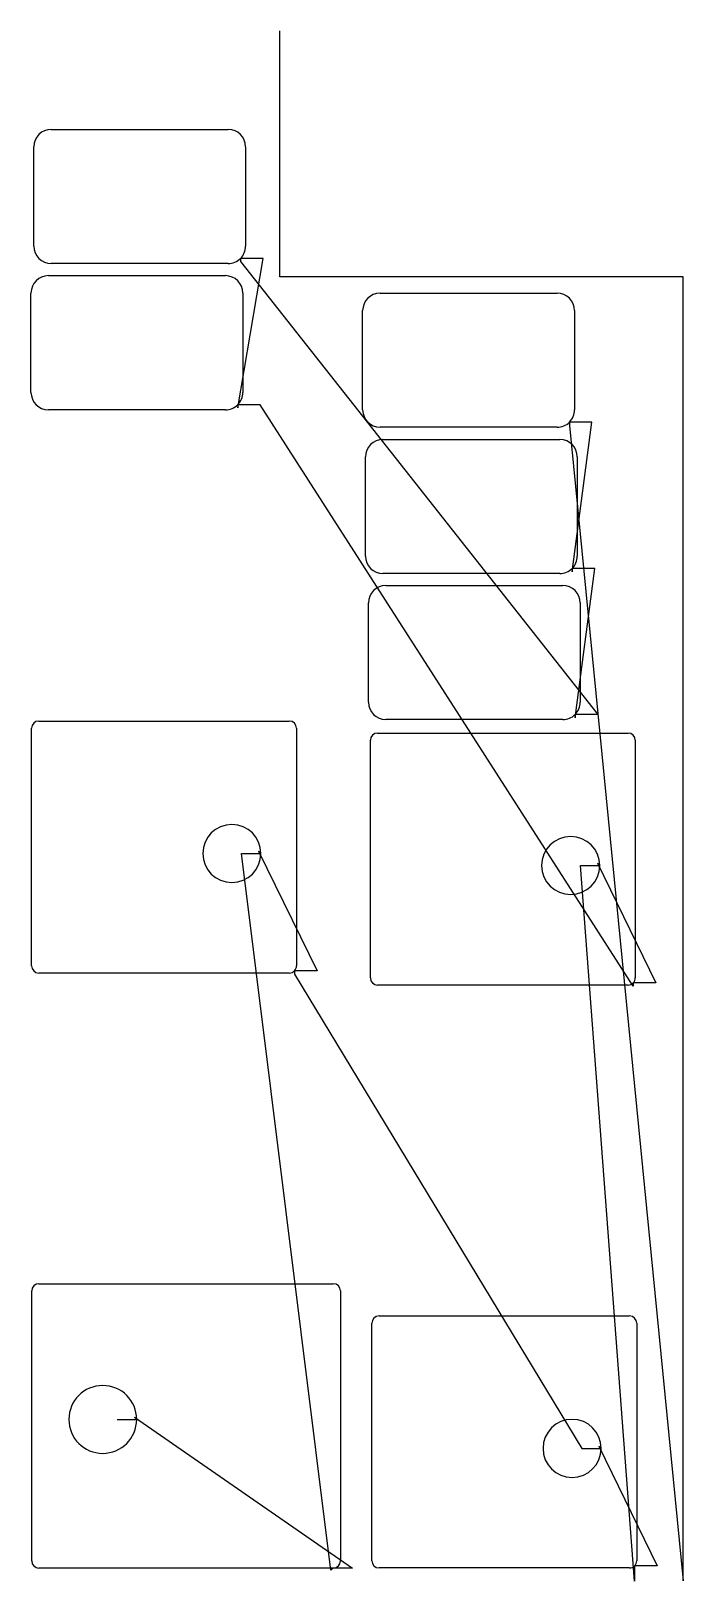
# Model space of a CAD drawing. Header units: metres. Extents: x 4161 to 5171, y 0 to 2400.
import ezdxf

# ---------------------------------------------------------------- set-up
doc = ezdxf.new("R2010")
doc.units = ezdxf.units.M

msp = doc.modelspace()

# ---------------------------------------------------------------- linework, layer by layer
at = {"layer": 'TOOL_0'}
for p, q in [((4546.595, 2399.003), (4546.595, 2400.003)), ((4546.595, 2019.157), (4546.595, 2399.003)), ((4192.633, 2247.711), (4466.633, 2247.711)), ((4165.633, 2067.011), (4165.633, 2220.711)), ((4493.633, 2220.711), (4493.633, 2067.011)), ((4466.633, 2040.011), (4192.633, 2040.011)), ((4481.296, 1816.393), (4520.725, 2047.919)), ((4520.725, 2047.919), (4485.725, 2047.919)), ((4485.725, 2047.919), (4485.725, 2042.919)), ((4485.725, 2042.919), (5038.777, 1341.691)), ((4188.204, 2021.185), (4462.204, 2021.185)), ((5170.914, 2019.157), (4546.595, 2019.157)), ((5170.914, 1.003), (5170.914, 2019.157)), ((4161.204, 1840.485), (4161.204, 1994.185)), ((4489.204, 1994.185), (4489.204, 1840.485)), ((4701.829, 1994.091), (4975.829, 1994.091)), ((4674.829, 1813.391), (4674.829, 1967.091)), ((5002.829, 1967.091), (5002.829, 1813.391)), ((4462.204, 1813.485), (4188.204, 1813.485)), ((4516.296, 1821.393), (4481.296, 1821.393)), ((4481.296, 1821.393), (4481.296, 1816.393)), ((5093.812, 920.983), (4516.296, 1821.393)), ((4975.829, 1786.391), (4701.829, 1786.391)), ((5029.921, 1794.299), (4994.921, 1794.299)), ((4994.921, 1794.299), (4994.921, 1789.299)), ((4994.921, 1789.299), (5170.914, 0.003)), ((4999.349, 1562.773), (5029.921, 1794.299)), ((4706.257, 1767.565), (4980.257, 1767.565)), ((4679.257, 1586.865), (4679.257, 1740.565)), ((5007.257, 1740.565), (5007.257, 1586.865)), ((5034.349, 1567.773), (4999.349, 1567.773)), ((4999.349, 1567.773), (4999.349, 1562.773)), ((5003.777, 1336.691), (5034.349, 1567.773)), ((4980.257, 1559.865), (4706.257, 1559.865)), ((4710.685, 1541.483), (4984.685, 1541.483)), ((4683.685, 1360.783), (4683.685, 1514.483)), ((5011.685, 1514.483), (5011.685, 1360.783)), ((4162.169, 952.485), (4162.169, 1320.485)), ((4173.269, 1331.585), (4561.269, 1331.585)), ((4572.369, 1320.485), (4572.369, 952.485)), ((4984.685, 1333.783), (4710.685, 1333.783)), ((5038.777, 1341.691), (5003.777, 1341.691)), ((5003.777, 1341.691), (5003.777, 1336.691)), ((4686.863, 933.832), (4686.863, 1301.832)), ((4697.963, 1312.932), (5085.963, 1312.932)), ((5097.063, 1301.832), (5097.063, 933.832)), ((4517.269, 1126.484), (4513.733, 1130.02)), ((4513.733, 1130.02), (4604.118, 944.636)), ((4625.506, 16.745), (4487.269, 1126.484)), ((4487.269, 1126.484), (4517.269, 1126.484)), ((5096.025, 0.002), (5011.963, 1107.831)), ((5011.963, 1107.831), (5041.963, 1107.831)), ((5041.963, 1107.831), (5038.427, 1111.367)), ((5038.427, 1111.367), (5128.812, 925.983)), ((4561.269, 941.385), (4173.269, 941.385)), ((4604.118, 944.636), (4569.118, 944.636)), ((4569.118, 944.636), (4569.118, 939.636)), ((4569.118, 939.636), (5014.176, 205.28)), ((5085.963, 922.732), (4697.963, 922.732)), ((5128.812, 925.983), (5093.812, 925.983)), ((5093.812, 925.983), (5093.812, 920.983)), ((4173.363, 460.252), (4629.363, 460.252)), ((4162.263, 31.152), (4162.263, 449.152)), ((4640.463, 449.152), (4640.463, 31.152)), ((4700.176, 410.381), (5088.176, 410.381)), ((4689.076, 31.281), (4689.076, 399.281)), ((5099.276, 399.281), (5099.276, 31.281)), ((4294.863, 250.152), (4324.863, 250.152)), ((4324.863, 250.152), (4321.327, 253.688)), ((4321.327, 253.688), (4659.219, 20.052)), ((5014.176, 205.28), (5044.176, 205.28)), ((5044.176, 205.28), (5040.64, 208.816)), ((5040.64, 208.816), (5131.025, 23.432)), ((4629.363, 20.052), (4173.363, 20.052)), ((4629.363, 20.052), (4625.506, 16.745)), ((4659.219, 20.052), (4629.363, 20.052)), ((5088.176, 20.181), (4700.176, 20.181)), ((5131.025, 23.432), (5096.025, 23.432)), ((5096.025, 23.432), (5096.025, 18.432)), ((5096.025, 18.432), (5096.025, 0.002)), ((5170.914, 0.003), (5170.914, 1.003)), ((5170.914, 1.003), (5170.914, 0.003)), ((5170.914, 0.003), (5170.914, 1.003))]:
    msp.add_line(p, q, dxfattribs=at)
for centre, radius, start, end in [((4192.633, 2220.711), 27, 90, 180), ((4466.633, 2220.711), 27, 0, 90), ((4192.633, 2067.011), 27, 180, 270), ((4466.633, 2067.011), 27, 315, 0), ((4466.633, 2067.011), 27, 270, 315), ((4188.204, 1994.185), 27, 90, 180), ((4462.204, 1994.185), 27, 0, 90), ((4701.829, 1967.091), 27, 90, 180), ((4975.829, 1967.091), 27, 0, 90), ((4188.204, 1840.485), 27, 180, 270), ((4462.204, 1840.485), 27, 315, 0), ((4462.204, 1840.485), 27, 270, 315), ((4701.829, 1813.391), 27, 180, 270), ((4975.829, 1813.391), 27, 315, 0), ((4975.829, 1813.391), 27, 270, 315), ((4706.257, 1740.565), 27, 90, 180), ((4980.257, 1740.565), 27, 0, 90), ((4706.257, 1586.865), 27, 180, 270), ((4980.257, 1586.865), 27, 315, 0), ((4980.257, 1586.865), 27, 270, 315), ((4710.685, 1514.483), 27, 90, 180), ((4984.685, 1514.483), 27, 0, 90), ((4710.685, 1360.783), 27, 180, 270), ((4984.685, 1360.783), 27, 315, 0), ((4173.269, 1320.485), 11.1, 90, 180), ((4561.269, 1320.485), 11.1, 0, 90), ((4984.685, 1360.783), 27, 270, 315), ((4697.963, 1301.832), 11.1, 90, 180), ((5085.963, 1301.832), 11.1, 0, 90), ((4472.269, 1126.484), 45, 0, 180), ((4996.963, 1107.831), 45, 0, 180), ((4472.269, 1126.484), 45, 180, 0), ((4996.963, 1107.831), 45, 180, 0), ((4173.269, 952.485), 11.1, 180, 270), ((4561.269, 952.485), 11.1, 270, 315), ((4561.269, 952.485), 11.1, 315, 0), ((4697.963, 933.832), 11.1, 180, 270), ((5085.963, 933.832), 11.1, 270, 315), ((5085.963, 933.832), 11.1, 315, 0), ((4173.363, 449.152), 11.1, 90, 180), ((4629.363, 449.152), 11.1, 0, 90), ((4700.176, 399.281), 11.1, 90, 180), ((5088.176, 399.281), 11.1, 0, 90), ((4272.363, 250.152), 52.5, 0, 180), ((4272.363, 250.152), 52.5, 180, 0), ((4999.176, 205.28), 45, 0, 180), ((4999.176, 205.28), 45, 180, 0), ((4173.363, 31.152), 11.1, 180, 270), ((4629.363, 31.152), 11.1, 270, 0), ((4700.176, 31.281), 11.1, 180, 270), ((5088.176, 31.281), 11.1, 315, 0), ((5088.176, 31.281), 11.1, 270, 315)]:
    msp.add_arc(centre, radius, start, end, dxfattribs=at)

doc.saveas('drawing.dxf')
